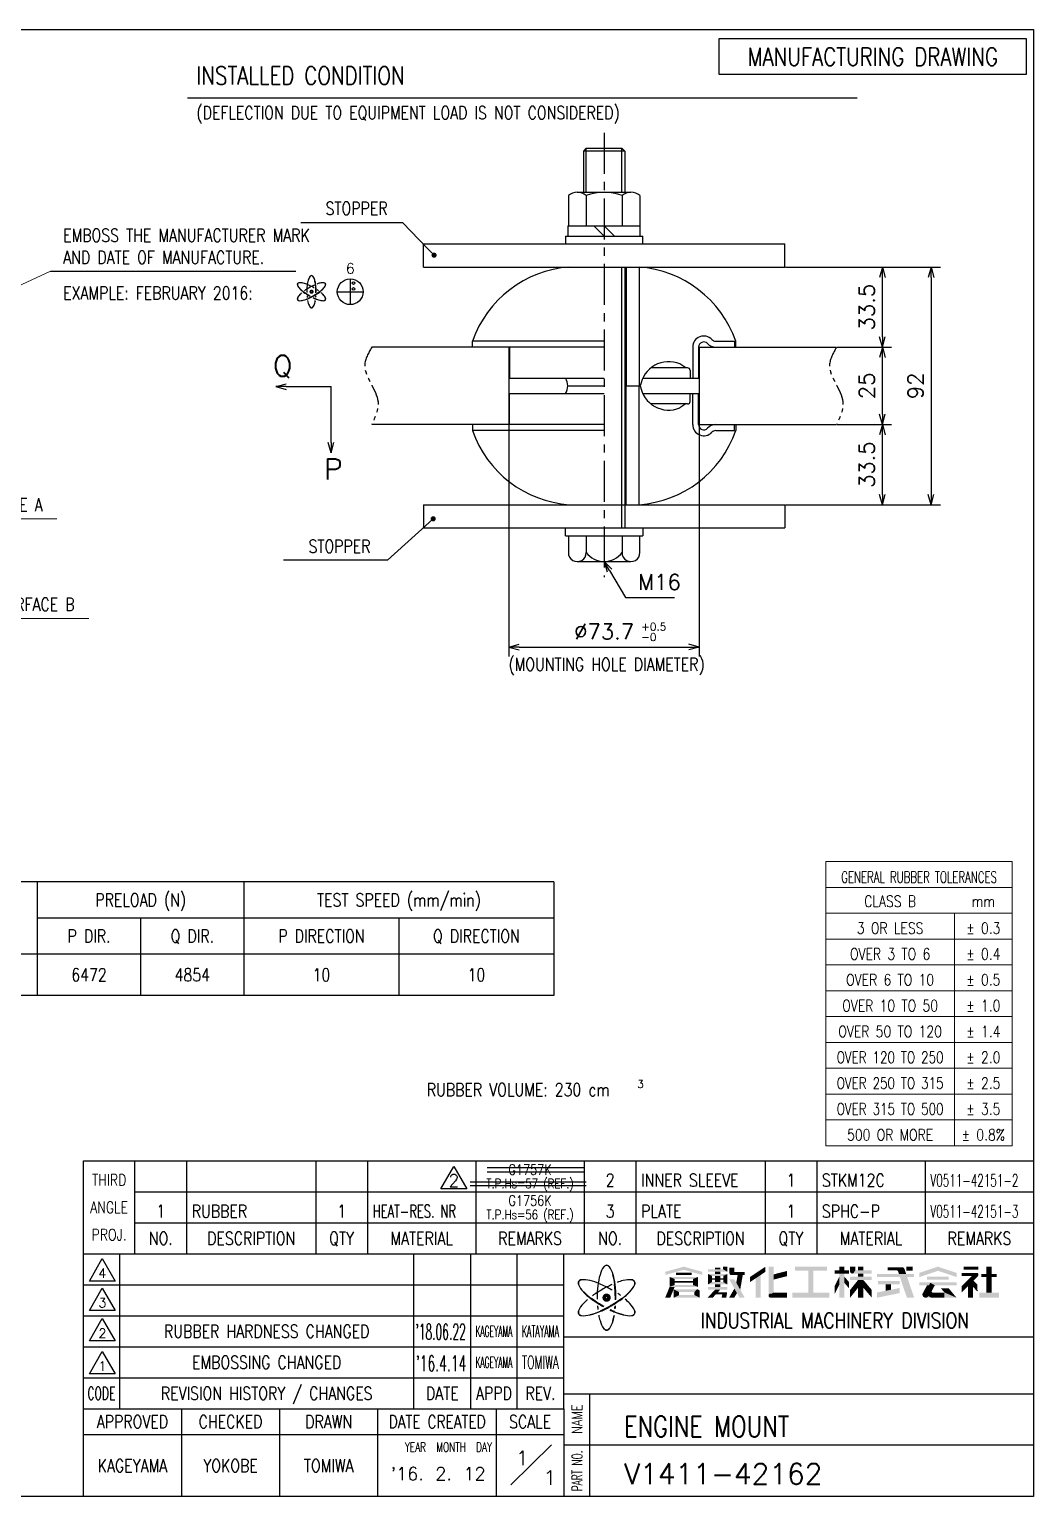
# Model space of a CAD drawing. Header units: millimetres. Extents: x 3 to 399, y 0 to 284.
# Drawn here: x 204.5 to 399, y 0 to 284 of the extents above; entities that cross this region are included whole.
import ezdxf
from ezdxf.enums import TextEntityAlignment as Align

# ---------------------------------------------------------------- set-up
doc = ezdxf.new("R2010")
doc.units = ezdxf.units.MM
doc.header["$LTSCALE"] = 0.25
doc.linetypes.add('CENTER', pattern=[50.8, 31.75, -6.35, 6.35, -6.35])
doc.linetypes.add('PHANTOM2', pattern=[31.75, 15.875, -3.175, 3.175, -3.175, 3.175, -3.175])
doc.layers.get('0').update_dxf_attribs({"linetype": 'CONTINUOUS'})
for name, color, linetype in [('1', 4, 'CONTINUOUS'), ('CENTER', 1, 'CENTER'), ('GAWA', 2, 'CONTINUOUS'), ('SCALE', 4, 'CONTINUOUS')]:
    doc.layers.add(name, color=color, linetype=linetype)
for name, color, linetype, lineweight in [('AM_1', 4, 'CONTINUOUS', 20), ('AM_5_SCALE', 4, 'CONTINUOUS', 20), ('AM_6_TEXT', 4, 'CONTINUOUS', 20)]:
    doc.layers.add(name, color=color, linetype=linetype, lineweight=lineweight)
doc.styles.add('ROMANS_EN', font='romans.shx')
doc.styles.get("Standard").update_dxf_attribs({"font": 'txt.shx', "bigfont": 'extfont2.shx'})
doc.dimstyles.new('YAZ1', dxfattribs={"dimtxt": 3, "dimasz": 2, "dimexe": 1.8, "dimexo": 0.1, "dimgap": 0, "dimtad": 1, "dimzin": 9, "dimtxsty": 'STANDARD', "dimblk": 'YAZ1', "dimblk1": 'YAZ1', "dimblk2": 'YAZ1', "dimsah": 1, "dimcen": 0.1, "dimclrd": 256, "dimclre": 256, "dimclrt": 256, "dimazin": 3, "dimtfac": 1, "dimtmove": 2, "dimatfit": 3, "dimldrblk": 'YAZ1', "dimtvp": 1, "dimtzin": 9})

# ---------------------------------------------------------------- blocks, each defined once
blk = doc.blocks.new('YAZ1', base_point=(184, 133))
for p, q in [((184, 133), (183, 133.27)), ((184, 133), (183, 132.73)), ((183, 133), (184, 133))]:
    blk.add_line(p, q)
blk = doc.blocks.new('DOT1', base_point=(184, 131))
blk.add_line((183, 131), (184, 131))
at = {"const_width": 0.25}
blk.add_lwpolyline([(183.875, 131, 1), (184.125, 131, 1)], format="xyb", close=True, dxfattribs=at)
blk = doc.blocks.new('*D6')
at = {"layer": 'SCALE', "lineweight": -2, "transparency": 16777216}
for p, q in [((350.94, 237.99), (380.93, 237.99)), ((379.13, 235.99), (379.13, 193.99)), ((350.94, 191.99), (380.93, 191.99))]:
    blk.add_line(p, q, dxfattribs=at)
at = {"layer": 'SCALE', "lineweight": -2, "transparency": 16777216, "xscale": 2, "yscale": 2, "zscale": 2}
for p, rotation in [((379.13, 237.99), 90), ((379.13, 191.99), 270)]:
    blk.add_blockref('YAZ1', p, dxfattribs=dict(at, rotation=rotation))
at = {"layer": 'SCALE', "transparency": 16777216, "insert": (376.13, 214.99), "char_height": 3, "attachment_point": 5, "rotation": 90}
blk.add_mtext('\\A1;92', dxfattribs=at)
blk = doc.blocks.new('*D7')
at = {"layer": 'SCALE', "lineweight": -2, "transparency": 16777216}
for p, q in [((360.94, 207.49), (371.5, 207.49)), ((369.7, 193.99), (369.7, 205.49)), ((350.94, 191.99), (371.5, 191.99))]:
    blk.add_line(p, q, dxfattribs=at)
at = {"layer": 'SCALE', "lineweight": -2, "transparency": 16777216, "xscale": 2, "yscale": 2, "zscale": 2}
for p, rotation in [((369.7, 207.49), 90), ((369.7, 191.99), 270)]:
    blk.add_blockref('YAZ1', p, dxfattribs=dict(at, rotation=rotation))
at = {"layer": 'SCALE', "transparency": 16777216, "insert": (366.7, 199.74), "char_height": 3, "attachment_point": 5, "rotation": 90}
blk.add_mtext('\\A1;33.5', dxfattribs=at)
blk = doc.blocks.new('*D8')
at = {"layer": 'SCALE', "lineweight": -2, "transparency": 16777216}
for p, q in [((360.94, 222.49), (371.5, 222.49)), ((369.7, 209.49), (369.7, 220.49)), ((360.94, 207.49), (371.5, 207.49))]:
    blk.add_line(p, q, dxfattribs=at)
at = {"layer": 'SCALE', "lineweight": -2, "transparency": 16777216, "xscale": 2, "yscale": 2, "zscale": 2}
for p, rotation in [((369.7, 222.49), 90), ((369.7, 207.49), 270)]:
    blk.add_blockref('YAZ1', p, dxfattribs=dict(at, rotation=rotation))
at = {"layer": 'SCALE', "transparency": 16777216, "insert": (366.7, 214.99), "char_height": 3, "attachment_point": 5, "rotation": 90}
blk.add_mtext('\\A1;25', dxfattribs=at)
blk = doc.blocks.new('*D9')
at = {"layer": 'SCALE', "lineweight": -2, "transparency": 16777216}
for p, q in [((350.94, 237.99), (371.5, 237.99)), ((369.7, 224.49), (369.7, 235.99)), ((360.94, 222.49), (371.5, 222.49))]:
    blk.add_line(p, q, dxfattribs=at)
at = {"layer": 'SCALE', "lineweight": -2, "transparency": 16777216, "xscale": 2, "yscale": 2, "zscale": 2}
for p, rotation in [((369.7, 237.99), 90), ((369.7, 222.49), 270)]:
    blk.add_blockref('YAZ1', p, dxfattribs=dict(at, rotation=rotation))
at = {"layer": 'SCALE', "transparency": 16777216, "insert": (366.7, 230.24), "char_height": 3, "attachment_point": 5, "rotation": 90}
blk.add_mtext('\\A1;33.5', dxfattribs=at)
blk = doc.blocks.new('*D10')
at = {"layer": 'SCALE', "lineweight": -2, "transparency": 16777216}
for p, q in [((297.41, 207.39), (297.41, 162.64)), ((334.26, 207.39), (334.26, 162.64)), ((299.41, 164.44), (332.26, 164.44))]:
    blk.add_line(p, q, dxfattribs=at)
at = {"layer": 'SCALE', "lineweight": -2, "transparency": 16777216, "xscale": 2, "yscale": 2, "zscale": 2, "rotation": 180}
blk.add_blockref('YAZ1', (297.41, 164.44), dxfattribs=at)
at = {"layer": 'SCALE', "lineweight": -2, "transparency": 16777216, "xscale": 2, "yscale": 2, "zscale": 2}
blk.add_blockref('YAZ1', (334.26, 164.44), dxfattribs=at)
at = {"layer": 'SCALE', "transparency": 16777216, "insert": (315.84, 167.44), "char_height": 3, "attachment_point": 5}
blk.add_mtext('\\A1;%%c73.7', dxfattribs=at)
blk = doc.blocks.new('*S42')
at = {"layer": 'AM_5_SCALE'}
for p, q in [((208.63, 237.17), (187.39, 227.4)), ((211.63, 237.17), (208.63, 237.17))]:
    blk.add_line(p, q, dxfattribs=at)
at = {"layer": 'AM_5_SCALE', "linetype": 'Continuous'}
for p, q in [((187.16, 227.88), (185.57, 226.56)), ((187.39, 227.4), (185.57, 226.56)), ((185.57, 226.56), (187.61, 226.91))]:
    blk.add_line(p, q, dxfattribs=at)
blk = doc.blocks.new('*S45')
at = {"layer": 'AM_5_SCALE', "linetype": 'Continuous'}
for p, q in [((173.36, 170.49), (171.36, 169.95)), ((173.36, 169.95), (171.36, 169.95)), ((171.36, 169.95), (173.36, 169.42))]:
    blk.add_line(p, q, dxfattribs=at)
at = {"layer": 'AM_5_SCALE'}
for p, q in [((195.21, 169.95), (173.36, 169.95)), ((216.07, 169.95), (195.21, 169.95))]:
    blk.add_line(p, q, dxfattribs=at)
at = {"layer": 'AM_5_SCALE', "color": 4, "insert": (198.21, 171.45), "char_height": 2.5, "attachment_point": 7, "style": 'ROMANS_EN'}
blk.add_mtext('{\\W0.80;SURFACE B}', dxfattribs=at)
blk = doc.blocks.new('*S46')
at = {"layer": 'AM_5_SCALE', "linetype": 'Continuous'}
for p, q in [((181.12, 218.12), (180.58, 220.04)), ((181.64, 218.26), (180.58, 220.04)), ((180.58, 220.04), (180.6, 217.97))]:
    blk.add_line(p, q, dxfattribs=at)
at = {"layer": 'AM_5_SCALE'}
for p, q in [((189.29, 189.23), (181.12, 218.12)), ((209.86, 189.23), (189.29, 189.23))]:
    blk.add_line(p, q, dxfattribs=at)
at = {"layer": 'AM_5_SCALE', "color": 4, "insert": (192.29, 190.73), "char_height": 2.5, "attachment_point": 7, "style": 'ROMANS_EN'}
blk.add_mtext('{\\W0.80;SURFACE A}', dxfattribs=at)
blk = doc.blocks.new('WAKU')
at = {"layer": 'GAWA'}
for p, q in [((8, 284), (399, 284)), ((8, 0), (8, 284)), ((399, 284), (399, 0)), ((215, 65), (399, 65)), ((215, 0), (215, 65)), ((225, 47), (225, 65)), ((312, 65), (312, 47)), ((399, 65), (399, 0)), ((215, 47), (399, 47)), ((308, 30.91), (399, 30.91)), ((215, 17), (308, 17)), ((399, 0), (8, 0)), ((399, 0), (215, 0))]:
    blk.add_line(p, q, dxfattribs=at)
at = {"layer": 'GAWA', "color": 9}
for p, q in [((235, 65), (235, 47)), ((260, 65), (260, 47)), ((270, 65), (270, 47)), ((291, 65), (291, 47)), ((322, 65), (322, 47)), ((347, 65), (347, 47)), ((357, 65), (357, 47)), ((378, 65), (378, 47)), ((225, 59), (399, 59)), ((225, 53), (399, 53)), ((216.17, 41.74), (218.67, 46.07)), ((218.67, 46.07), (221.17, 41.74)), ((222, 47), (222, 17)), ((279, 17), (279, 47)), ((290, 17), (290, 47)), ((299, 17), (299, 47)), ((215, 41), (308, 41)), ((221.17, 41.74), (216.17, 41.74)), ((216.17, 36.04), (218.67, 40.37)), ((218.67, 40.37), (221.17, 36.04)), ((215, 35), (308, 35)), ((221.17, 36.04), (216.17, 36.04)), ((216.17, 30.13), (218.67, 34.46)), ((218.67, 34.46), (221.17, 30.13)), ((215, 29), (308, 29)), ((221.17, 30.13), (216.17, 30.13)), ((216.17, 23.78), (218.67, 28.11)), ((218.67, 28.11), (221.17, 23.78)), ((215, 23), (308, 23)), ((221.17, 23.78), (216.17, 23.78)), ((308, 19.91), (399, 19.91)), ((313, 19.91), (313, 0)), ((234, 17), (234, 0)), ((253, 17), (253, 0)), ((272, 0), (272, 17)), ((295, 0), (295, 17)), ((215, 12), (308, 12)), ((297.74, 2.26), (305.63, 10.02)), ((308, 10), (399, 10))]:
    blk.add_line(p, q, dxfattribs=at)
at = {"layer": 'GAWA', "color": 2}
for q in [(308, 47), (308, 0)]:
    blk.add_line((308, 17), q, dxfattribs=at)
at = {"layer": 'GAWA', "color": 8}
blk.add_line((387.26, 40.71), (388.12, 39.85), dxfattribs=at)
for points, const_width in [([(340.28, 43.3, 1.142857), (340.63, 43.3, 1.142857)], 0.4), ([(363.66, 43.59, 1), (364.06, 43.59, 1)], 0.4), ([(373.26, 43.91, 1), (373.76, 43.91, 1)], 0.5), ([(387.96, 43.11, 1), (388.16, 43.11, 1)], 0.2), ([(387.96, 42.79, 1), (388.16, 42.79, 1)], 0.2), ([(333.73, 39.71, 1), (334.13, 39.71, 1)], 0.4), ([(315.86, 38.51, 1), (316.76, 38.51, 1)], 0.702), ([(347.86, 38.91, 1), (348.26, 38.91, 1)], 0.4), ([(377.77, 39.11, 1), (378.37, 39.11, 1)], 0.6)]:
    blk.add_lwpolyline(points, format="xyb", close=True, dxfattribs=dict(at, const_width=const_width))
for points, const_width in [([(370.76, 44.11), (372.39, 44.11, -0.321798), (373.05, 43.63), (373.2, 43.2)], 0.6), ([(379.42, 41.15), (378.83, 40.04, 0.568326), (379.44, 39.01), (381.73, 39.01)], 1)]:
    blk.add_lwpolyline(points, format="xyb", dxfattribs=dict(at, const_width=const_width))
at = {"layer": 'GAWA', "color": 9}
for centre, radius, start, end in [((328.02, 39.22), 13.5, 163.9948, 173.2242), ((320.14, 41.48), 5.31, 145.2974, 163.9948), ((316.31, 44.13), 0.65, 90, 145.2974), ((316.31, 44.13), 0.6, 90, 145.2974), ((311.44, 41.32), 0.65, 94.7026, 150), ((311.44, 41.32), 0.6, 94.7026, 150), ((311.82, 36.68), 5.31, 76.0052, 94.7026), ((310.25, 30.39), 11.79, 66.7758, 76.0052), ((326.34, 21.14), 21.85, 120, 125.7357), ((329.77, 39.01), 15.27, 173.2242, 181.9026), ((306.29, 21.14), 21.85, 60, 66.7758), ((326.34, 21.14), 21.85, 114.3148, 120), ((310.02, 26.6), 15.27, 61.1646, 61.9026), ((322.37, 30.39), 11.79, 103.9948, 109.8782), ((320.8, 36.68), 5.31, 85.2974, 103.9948), ((321.18, 41.32), 0.6, 30, 85.2974), ((321.18, 41.32), 0.65, 30, 85.2974), ((315.65, 33.7), 5.31, 136.0052, 154.7026), ((320.31, 29.2), 11.79, 130.7431, 136.0052), ((336.36, 38.51), 21.85, 180, 180.8005), ((336.36, 38.51), 21.85, 184.0993, 186.0535), ((310.02, 26.6), 15.27, 53.7049, 56.208), ((311.08, 28.01), 13.5, 43.9948, 48.9857), ((316.97, 33.7), 5.31, 25.2974, 43.9948), ((311.44, 35.69), 0.65, 154.7026, 210), ((311.44, 35.69), 0.6, 154.7026, 210), ((326.37, 37.32), 11.79, 190.6994, 196.0052), ((321.18, 35.69), 0.6, 330, 25.2974), ((321.18, 35.69), 0.65, 330, 25.2974), ((320.14, 35.53), 5.31, 196.0052, 214.7026), ((316.31, 32.88), 0.65, 214.7026, 270), ((316.31, 32.88), 0.6, 214.7026, 270)]:
    blk.add_arc(centre, radius, start, end, dxfattribs=at)
at = {"layer": 'GAWA', "color": 8}
for centre, radius, start, end in [((316.31, 44.13), 0.65, 34.7026, 90), ((316.31, 44.13), 0.6, 34.7026, 90), ((311.44, 41.32), 0.65, 150, 205.2974), ((311.44, 41.32), 0.6, 150, 205.2974), ((321.18, 41.32), 0.6, 334.7026, 30), ((321.18, 41.32), 0.65, 334.7026, 30), ((311.44, 35.69), 0.65, 210, 265.2974), ((311.44, 35.69), 0.6, 210, 265.2974), ((321.18, 35.69), 0.6, 274.7026, 330), ((321.18, 35.69), 0.65, 274.7026, 330), ((316.31, 32.88), 0.6, 270, 325.2974), ((316.31, 32.88), 0.65, 270, 325.2974)]:
    blk.add_arc(centre, radius, start, end, dxfattribs=at)
at = {"layer": 'GAWA'}
for centre, radius, start, end in [((312.48, 41.48), 5.31, 16.0052, 34.7026), ((306.25, 39.69), 11.74, 6.7758, 16.0052), ((306.25, 39.69), 11.79, 6.7758, 16.0052), ((315.65, 43.31), 5.31, 205.2974, 223.9948), ((296.26, 38.51), 21.75, 0, 6.7758), ((296.26, 38.51), 21.85, 0, 6.7758), ((316.97, 43.31), 5.31, 316.0052, 334.7026), ((320.31, 47.81), 11.79, 223.9948, 233.2242), ((320.31, 47.81), 11.74, 223.9948, 233.2242), ((326.34, 55.87), 21.85, 233.2242, 240), ((326.34, 55.87), 21.75, 233.2242, 240), ((309.14, 49.91), 15.17, 293.2242, 301.9026), ((309.14, 49.91), 15.27, 293.2242, 301.9026), ((326.34, 55.87), 21.85, 240, 240.6897), ((326.34, 55.87), 21.75, 240, 240.9213), ((306.29, 55.87), 21.75, 300, 306.7758), ((306.29, 55.87), 21.85, 300, 306.7758), ((296.26, 38.51), 21.85, 354.3049, 355.8564), ((296.26, 38.51), 21.75, 358.9261, 360), ((296.26, 38.51), 21.85, 359.1171, 360), ((312.31, 47.81), 11.74, 306.7758, 316.0052), ((312.31, 47.81), 11.79, 306.7758, 316.0052), ((311.82, 40.34), 5.31, 265.2974, 283.9948), ((309.84, 48.29), 13.45, 283.9948, 293.2242), ((309.84, 48.29), 13.5, 283.9948, 293.2242), ((326.34, 55.87), 21.85, 244.4868, 246.7758), ((326.34, 55.87), 21.75, 244.5635, 246.7758), ((306.25, 37.32), 11.74, 343.9948, 348.9011), ((306.25, 37.32), 11.79, 343.9948, 348.8521), ((322.37, 46.63), 11.79, 246.7758, 256.0052), ((322.37, 46.63), 11.74, 246.7758, 256.0052), ((296.26, 38.51), 21.75, 354.4384, 355.7143), ((320.8, 40.34), 5.31, 256.0052, 274.7026), ((312.48, 35.53), 5.31, 325.2974, 343.9948)]:
    blk.add_arc(centre, radius, start, end, dxfattribs=at)
at = {"layer": 'GAWA', "color": 8}
for points in [[(327.66, 43.52), (331.26, 44.51), (327.66, 42.92), (331.26, 43.9)], [(329.76, 43.34), (332.76, 43.34), (329.76, 42.89), (332.76, 42.89)], [(331.26, 44.51), (334.86, 43.52), (331.26, 43.9), (334.86, 42.92)], [(335.96, 44.03), (338.86, 44.03), (335.96, 43.53), (339.66, 43.53)], [(335.96, 43.08), (339.66, 43.08), (336.71, 42.73), (338.91, 42.73)], [(335.96, 43.08), (336.71, 42.73), (335.96, 41.08), (336.71, 41.53)], [(337.31, 44.35), (338.31, 44.35), (337.31, 44.03), (338.31, 44.03)], [(337.31, 43.53), (338.31, 43.53), (337.31, 43.08), (338.31, 43.08)], [(337.31, 42.73), (338.31, 42.73), (337.31, 42.28), (338.31, 42.28)], [(338.86, 44.51), (339.66, 44.51), (338.86, 44.03), (339.66, 43.53)], [(338.91, 42.73), (339.66, 43.08), (338.91, 41.53), (339.66, 41.08)], [(340.08, 44.35), (341.03, 44.35), (340.08, 43.3), (341.03, 43.5)], [(340.08, 43.3), (341.03, 43.5), (340.48, 42.9), (341.03, 43.5)], [(341.03, 43.5), (343.06, 43.5), (340.48, 42.9), (343.06, 42.9)], [(341.68, 42.9), (342.68, 42.9), (341.42, 41.41), (342.18, 40.06)], [(344.06, 42.51), (347.06, 44.51), (344.06, 41.51), (347.06, 43.51)], [(345.16, 42.24), (346.16, 42.91), (345.16, 38.51), (346.16, 38.51)], [(347.66, 44.51), (348.66, 44.51), (347.66, 38.91), (348.66, 39.51)], [(348.66, 43.02), (351.26, 43.68), (348.66, 42.02), (351.26, 42.68)], [(352.76, 44.51), (358.96, 44.51), (352.76, 43.71), (358.96, 43.71)], [(355.36, 43.71), (356.36, 43.71), (355.36, 39.51), (356.36, 39.51)], [(360.47, 43.79), (363.27, 43.79), (360.47, 43.19), (363.27, 43.19)], [(361.37, 44.51), (362.37, 44.51), (361.37, 43.79), (362.37, 43.79)], [(361.37, 43.19), (362.37, 43.19), (361.37, 38.51), (362.37, 38.51)], [(363.46, 44.51), (364.46, 44.51), (363.46, 43.59), (364.46, 43.79)], [(363.46, 43.59), (364.46, 43.79), (363.86, 43.19), (364.46, 43.79)], [(364.46, 43.79), (367.66, 43.79), (363.86, 43.19), (367.66, 43.19)], [(365.01, 44.51), (366.01, 44.51), (365.01, 43.79), (366.01, 43.79)], [(365.01, 43.19), (366.01, 43.19), (365.01, 42.55), (366.01, 42.55)], [(368.66, 43.11), (375.86, 43.11), (368.66, 42.51), (375.86, 42.51)], [(372.47, 44.41), (373.51, 44.41), (372.91, 43.11), (373.99, 44.07)], [(372.91, 43.11), (373.99, 44.07), (372.91, 43.11), (374.31, 43.11)], [(374.36, 44.51), (375.56, 44.51), (374.36, 43.71), (375.56, 43.71)], [(376.86, 43.31), (380.46, 44.51), (376.86, 42.51), (380.46, 43.71)], [(378.36, 42.61), (382.56, 42.61), (378.36, 42.01), (382.56, 42.01)], [(380.46, 44.51), (384.06, 43.31), (380.46, 43.71), (384.06, 42.51)], [(385.06, 43.31), (388.06, 43.31), (385.06, 42.71), (387.06, 42.71)], [(387.06, 42.71), (388.2, 42.65), (385.06, 40.71), (385.06, 39.51)], [(385.46, 44.51), (388.26, 44.51), (385.46, 43.91), (388.26, 43.91)], [(387.06, 42.71), (388.06, 43.31), (387.06, 42.71), (388.26, 43.11)], [(387.06, 42.71), (388.26, 43.11), (387.06, 42.71), (388.26, 42.79)], [(387.06, 42.71), (388.26, 42.79), (387.06, 42.71), (388.2, 42.65)], [(388.86, 43.11), (391.86, 43.11), (388.86, 42.51), (391.86, 42.51)], [(389.86, 44.51), (390.86, 44.51), (389.86, 43.11), (390.86, 43.11)], [(328.51, 40.61), (329.49, 40.61), (327.66, 38.51), (328.64, 38.51)], [(328.51, 42.51), (334.01, 42.51), (329.51, 42.13), (333.01, 42.13)], [(328.51, 42.51), (329.51, 42.13), (328.51, 40.61), (329.51, 40.98)], [(329.51, 40.98), (333.01, 40.98), (328.51, 40.61), (334.01, 40.61)], [(329.33, 40.11), (333.93, 40.11), (330.33, 39.61), (333.33, 39.61)], [(329.33, 40.11), (330.33, 39.61), (329.33, 38.51), (330.33, 39.01)], [(329.51, 41.71), (333.01, 41.71), (329.51, 41.41), (333.01, 41.41)], [(333.01, 42.13), (334.01, 42.51), (333.01, 40.98), (334.01, 40.61)], [(333.33, 39.61), (333.93, 40.11), (333.33, 39.61), (334.33, 39.71)], [(337.31, 40.05), (338.31, 40.05), (335.86, 38.51), (336.86, 38.51)], [(336.71, 41.53), (338.91, 41.53), (335.96, 41.08), (339.66, 41.08)], [(335.96, 40.55), (339.66, 40.55), (335.96, 40.05), (339.66, 40.05)], [(336.71, 42.28), (338.91, 42.28), (336.71, 41.98), (338.91, 41.98)], [(337.31, 41.98), (338.31, 41.98), (337.31, 41.53), (338.31, 41.53)], [(337.31, 41.08), (338.31, 41.08), (337.31, 40.55), (338.31, 40.55)], [(340.03, 42.09), (341.03, 42.09), (342.06, 38.51), (343.06, 38.51)], [(341.06, 40.27), (341.55, 39.4), (340.03, 38.51), (341.03, 38.51)], [(360.46, 40.73), (361.36, 42.53), (360.46, 39.23), (361.37, 41.05)], [(362.37, 42.55), (363.27, 41.51), (362.37, 41.35), (363.27, 40.31)], [(363.46, 42.55), (367.66, 42.55), (363.46, 41.95), (367.66, 41.95)], [(363.46, 40.01), (365.01, 41.95), (363.46, 38.51), (365.01, 40.45)], [(365.01, 41.95), (366.01, 41.95), (365.01, 38.51), (366.01, 38.51)], [(366.01, 41.95), (367.66, 40.01), (366.01, 40.45), (367.66, 38.51)], [(368.66, 39.51), (373.06, 40.4), (368.66, 38.51), (373.06, 39.4)], [(368.86, 41.71), (373.06, 41.71), (368.86, 41.11), (373.06, 41.11)], [(370.36, 41.11), (371.36, 41.11), (370.36, 39.85), (371.36, 40.06)], [(373.11, 42.51), (374.51, 42.51), (374.46, 38.51), (375.86, 38.51)], [(376.86, 41.51), (384.06, 41.51), (376.86, 40.91), (384.06, 40.91)], [(378.36, 40.91), (379.86, 40.91), (377.54, 39.39), (379.27, 39.8)], [(381.06, 40.31), (382.56, 40.31), (381.73, 39.51), (384.06, 38.51)], [(386.26, 40.71), (387.26, 41.71), (386.26, 38.51), (387.26, 38.51)], [(387.36, 41.81), (388.12, 41.05), (387.26, 40.71), (388.12, 39.85)], [(387.36, 41.81), (387.26, 40.71), (387.26, 41.71)], [(388.12, 39.85), (388.12, 41.05), (387.26, 40.71), (388.12, 39.85)], [(387.26, 40.71), (388.12, 39.85), (387.26, 40.71)], [(389.86, 42.51), (390.86, 42.51), (389.86, 39.51), (390.86, 39.51)], [(330.33, 39.01), (333.33, 39.01), (329.33, 38.51), (334.33, 38.51)], [(333.33, 39.61), (334.33, 39.71), (333.33, 39.01), (334.33, 38.51)], [(337.82, 39.56), (339.66, 39.56), (337.5, 39.16), (338.7, 39.16)], [(338.7, 39.16), (339.66, 39.56), (338.59, 38.51), (339.49, 38.51)], [(347.66, 38.91), (348.66, 39.51), (348.06, 38.51), (348.66, 39.51)], [(348.66, 39.51), (351.26, 39.51), (348.06, 38.51), (351.26, 38.51)], [(352.26, 39.51), (359.46, 39.51), (352.26, 38.51), (359.46, 38.51)], [(377.54, 39.39), (381.73, 39.51), (378.07, 38.51), (384.06, 38.51)], [(388.46, 39.51), (392.26, 39.51), (388.46, 38.51), (392.26, 38.51)]]:
    blk.add_solid(points, dxfattribs=at)
at = {"layer": 'GAWA', "color": 9, "style": 'ROMANS_EN'}
for s, height, width, p in [('THIRD', 2.2, 0.8, (220, 61.3)), ('ANGLE', 2.2, 0.8, (220, 56)), ('PROJ.', 2.2, 0.8, (220, 50.7)), ('NO.', 2.5, 0.8, (230, 50)), ('DESCRIPTION', 2.5, 0.8, (247.5, 50)), ('QTY', 2.5, 0.8, (265, 50)), ('MATERIAL', 2.5, 0.8, (280.5, 50)), ('REMARKS', 2.5, 0.8, (301.5, 50)), ('NO.', 2.5, 0.8, (317, 50)), ('DESCRIPTION', 2.5, 0.8, (334.5, 50)), ('QTY', 2.5, 0.8, (352, 50)), ('MATERIAL', 2.5, 0.8, (367.5, 50)), ('REMARKS', 2.5, 0.8, (388.5, 50)), ('INDUSTRIAL MACHINERY DIVISION', 3, 0.8, (360.5, 34.1)), ('CODE', 2.5, 0.609194, (218.5, 20)), ('REVISION HISTORY / CHANGES', 2.5, 0.8, (250.5, 20)), ('DATE', 2.5, 0.8, (284.5, 20)), ('APPD', 2.5, 0.8, (294.5, 20)), ('REV.', 2.5, 0.8, (303.5, 20)), ('APPROVED', 2.5, 0.8, (224.5, 14.5)), ('CHECKED', 2.5, 0.8, (243.5, 14.5)), ('DRAWN', 2.5, 0.8, (262.5, 14.5)), ('DATE CREATED', 2.5, 0.779288, (283.5, 14.5)), ('SCALE', 2.5, 0.8, (301.5, 14.5)), ('YEAR', 1.8, 0.7, (279.3, 9.6)), ('MONTH', 1.8, 0.7, (286.2, 9.6)), ('DAY', 1.8, 0.7, (292.6, 9.6))]:
    blk.add_text(s, height=height, dxfattribs=dict(at, width=width)).set_placement(p, align=Align.MIDDLE_CENTER)
for s, p in [('4', (218.7, 42.34)), ('3', (218.7, 36.64)), ('2', (218.7, 30.73)), ('1', (218.7, 24.38))]:
    blk.add_text(s, height=1.8, dxfattribs=at).set_placement(p, align=Align.CENTER)
for s, width, p in [('NAME', 0.8, (310.6, 15)), ('PART NO.', 0.628408, (310.6, 5))]:
    blk.add_text(s, height=2, rotation=90, dxfattribs=dict(at, width=width)).set_placement(p, align=Align.MIDDLE_CENTER)
blk = doc.blocks.new('RUBBER_GENERAL_TOL')
at = {"layer": 'AM_6_TEXT'}
for p, q in [((0, 0), (0, 55)), ((0, 55), (36.1, 55)), ((36.1, 55), (36.1, 0)), ((0, 50), (36.1, 50)), ((0, 45), (36.1, 45)), ((24.88, 45), (24.88, 0)), ((0, 40), (36.1, 40)), ((0, 35), (36.1, 35)), ((0, 30), (36.1, 30)), ((0, 25), (36.1, 25)), ((0, 20), (36.1, 20)), ((0, 15), (36.1, 15)), ((0, 10), (36.1, 10)), ((0, 5), (36.1, 5)), ((0, 5), (36.1, 5)), ((0, 0), (36.1, 0))]:
    blk.add_line(p, q, dxfattribs=at)
at = {"layer": 'AM_1', "style": 'ROMANS_EN'}
for s, width, p in [('3 OR LESS', 0.8, (12.44, 41)), ('OVER 3 TO 6', 0.8, (12.44, 36)), ('OVER 6 TO 10', 0.8, (12.44, 31)), ('OVER 10 TO 50', 0.8, (12.44, 26)), ('OVER 50 TO 120', 0.8, (12.44, 21)), ('OVER 120 TO 250', 0.767317, (12.44, 16)), ('OVER 250 TO 315', 0.767317, (12.44, 11)), ('OVER 315 TO 500', 0.767317, (12.44, 6)), ('500 OR MORE', 0.8, (12.44, 1))]:
    blk.add_text(s, height=2.2, dxfattribs=dict(at, width=width)).set_placement(p, align=Align.CENTER)
at = {"layer": 'AM_6_TEXT', "style": 'ROMANS_EN'}
for s, width, p in [('GENERAL RUBBER TOLERANCES', 0.653837, (18.05, 50.89)), ('CLASS B', 0.8, (12.44, 46.2)), ('mm', 0.8, (30.49, 46.2)), ('%%p 0.3', 0.8, (30.49, 41)), ('%%p 0.4', 0.8, (30.49, 36)), ('%%p 0.5', 0.8, (30.49, 31)), ('%%p 1.0', 0.8, (30.49, 26)), ('%%p 1.4', 0.8, (30.49, 21)), ('%%p 2.0', 0.8, (30.49, 16)), ('%%p 2.5', 0.8, (30.49, 11)), ('%%p 3.5', 0.8, (30.49, 6)), ('%%p 0.8%', 0.8, (30.49, 1))]:
    blk.add_text(s, height=2.2, dxfattribs=dict(at, width=width)).set_placement(p, align=Align.CENTER)
blk = doc.blocks.new('rireki')
at = {"layer": 'SCALE'}
blk.add_lwpolyline([(2.5, -1.44), (-2.5, -1.44), (0, 2.89)], close=True, dxfattribs=at)
blk.add_attdef('NO', text='', height=2.4, dxfattribs=at).set_placement((0, -1), align=Align.CENTER)

msp = doc.modelspace()

# ---------------------------------------------------------------- linework, layer by layer
for p, q in [((338.1173, 282.25), (397.5796, 282.2456)), ((338.1173, 275.25), (338.1173, 282.25)), ((397.5796, 282.2456), (397.5796, 275.2456)), ((397.5796, 275.2456), (338.1173, 275.25)), ((311.8376, 260.4388), (312.3876, 260.9888)), ((311.8376, 260.4388), (311.8376, 252.4888)), ((312.3876, 260.9888), (319.2877, 260.9888)), ((319.2877, 260.9888), (319.8377, 260.4388)), ((319.8377, 260.4388), (319.8377, 252.4888)), ((308.9094, 251.8086), (308.9094, 245.9888)), ((310.6415, 252.4888), (321.0338, 252.4888)), ((312.3735, 251.8086), (312.3735, 245.9888)), ((319.3017, 251.8086), (319.3017, 245.9888)), ((322.7658, 251.8086), (322.7658, 245.9888)), ((308.8376, 245.9888), (322.8376, 245.9888)), ((308.8376, 245.9888), (308.8376, 243.9888)), ((315.8376, 243.9888), (313.8376, 245.9888)), ((315.8376, 245.9888), (317.8376, 243.9888)), ((322.8376, 243.9888), (322.8376, 245.9888)), ((280.8376, 242.4888), (350.8376, 242.4888)), ((280.8376, 237.9888), (280.8376, 242.4888)), ((308.3376, 243.9888), (323.3376, 243.9888)), ((308.3376, 243.9888), (308.3376, 242.4888)), ((323.3376, 242.4888), (323.3376, 243.9888)), ((350.8376, 237.9888), (350.8376, 242.4888)), ((280.8376, 237.9888), (350.8376, 237.9888)), ((319.8377, 237.9888), (319.8377, 187.4888)), ((320.0876, 237.9888), (320.0876, 214.9888)), ((322.5876, 237.9888), (322.5876, 214.9888)), ((315.8376, 222.4888), (270.8376, 222.4888)), ((290.3376, 222.4888), (290.3376, 223.6388)), ((296.5376, 222.4888), (290.3376, 222.4888)), ((297.4126, 222.4888), (297.4126, 207.4888)), ((297.5376, 222.4888), (297.5376, 216.4888)), ((332.9876, 222.4888), (332.9876, 216.4888)), ((334.1376, 222.4888), (334.1376, 216.4888)), ((334.2626, 222.4888), (360.8376, 222.4888)), ((334.2626, 222.4888), (334.2626, 207.4888)), ((337.4398, 223.6388), (341.0876, 223.6388)), ((341.0876, 223.6388), (341.0876, 222.4888)), ((341.3376, 222.4888), (341.3376, 223.6388)), ((331.6499, 218.4888), (330.478, 219.2407)), ((332.9876, 220.9888), (332.9876, 216.4888)), ((297.5376, 216.4888), (298.6876, 216.4888)), ((298.6876, 216.4888), (315.8376, 216.4888)), ((323.3049, 216.4888), (332.9876, 216.4888)), ((331.9876, 218.4888), (324.9029, 218.4888)), ((332.4876, 217.9888), (332.4876, 216.4888)), ((332.9876, 216.4888), (334.1376, 216.4888)), ((297.5376, 207.4888), (297.5376, 213.4888)), ((297.5376, 213.4888), (298.6876, 213.4888)), ((298.6876, 213.4888), (315.8376, 213.4888)), ((308.8347, 214.9888), (315.8376, 214.9888)), ((319.8377, 214.9888), (322.8405, 214.9888)), ((320.0876, 191.9888), (320.0876, 214.9888)), ((322.5876, 191.9888), (322.5876, 214.9888)), ((323.3049, 213.4888), (332.9876, 213.4888)), ((332.4876, 211.9888), (332.4876, 213.4888)), ((332.9876, 207.4888), (332.9876, 213.4888)), ((332.9876, 208.9888), (332.9876, 213.4888)), ((332.9876, 213.4888), (334.1376, 213.4888)), ((334.1376, 207.4888), (334.1376, 213.4888)), ((331.9876, 211.4888), (324.9029, 211.4888)), ((331.6499, 211.4888), (330.478, 210.7369)), ((315.8376, 207.4888), (270.8376, 207.4888)), ((296.5376, 207.4888), (290.3376, 207.4888)), ((290.3376, 207.4888), (290.3376, 206.3388)), ((334.2626, 207.4888), (360.8376, 207.4888)), ((341.0876, 206.3388), (341.0876, 207.4888)), ((341.3376, 207.4888), (341.3376, 206.3388)), ((337.4398, 206.3388), (341.0876, 206.3388)), ((280.8376, 191.9888), (350.8376, 191.9888)), ((280.8376, 191.9888), (280.8376, 187.4888)), ((350.8376, 191.9888), (350.8376, 187.4888)), ((280.8376, 187.4888), (350.8376, 187.4888)), ((308.3376, 185.9888), (308.3376, 187.4888)), ((323.3376, 187.4888), (323.3376, 185.9888)), ((308.3376, 185.9888), (323.3376, 185.9888)), ((308.9094, 185.9888), (308.9094, 182.7388)), ((312.3735, 185.9888), (312.3735, 182.7388)), ((319.3017, 185.9888), (319.3017, 182.7388)), ((322.7658, 182.7388), (322.7658, 185.9888)), ((310.6415, 180.9888), (321.0338, 180.9888))]:
    msp.add_line(p, q)
for centre, radius, start, end in [((310.6415, 249.9436), 2.5452, 47.11663, 132.88331), ((315.8376, 243.3282), 9.1606, 67.78067, 112.21929), ((321.0338, 249.9436), 2.5452, 47.11668, 132.88336), ((310.6527, 216.5193), 21.5265, 94.169322, 160.686747), ((321.0226, 216.5193), 21.5265, 19.313253, 85.830678), ((335.1376, 222.4888), 2.15, 43.042423, 180), ((335.1376, 222.4888), 1, 43.042423, 180), ((337.4398, 224.6388), 2.15, 223.042423, 270), ((337.4398, 224.6388), 1, 223.042423, 270), ((328.3316, 214.1108), 5.5608, 67.295077, 170.915605), ((303.3437, 214.1108), 5.5608, 9.084395, 25.317401), ((331.9876, 217.9888), 0.5, 0, 90), ((303.3437, 215.8668), 5.5608, 334.682599, 350.915605), ((328.3316, 215.8668), 5.5608, 189.084395, 292.704923), ((331.9876, 211.9888), 0.5, 270, 0), ((335.1376, 207.4888), 2.15, 180, 316.957577), ((335.1376, 207.4888), 1, 180, 316.957577), ((337.4398, 205.3388), 2.15, 90, 136.957577), ((310.6527, 213.4583), 21.5265, 199.313253, 265.830678), ((321.0226, 213.4583), 21.5265, 274.169322, 340.686747), ((337.4398, 205.3388), 1, 90, 136.957577), ((310.6415, 182.7209), 1.7321, 179.409311, 0.590689), ((315.8376, 185.2923), 4.3036, 216.395879, 323.604121), ((321.0338, 182.7209), 1.7321, 179.409311, 0.590689)]:
    msp.add_arc(centre, radius, start, end)
at = {"layer": '1'}
for p, q in [((319.8377, 260.4388), (311.8376, 260.4388)), ((312.3876, 252.4888), (312.3876, 260.9888)), ((319.2876, 252.4888), (319.2876, 260.9888)), ((319.2876, 187.4888), (319.2876, 237.9888)), ((315.8376, 223.6388), (290.3376, 223.6388)), ((315.8376, 206.3388), (290.3376, 206.3388)), ((293.1745, 63.7), (311.9223, 63.7)), ((293.1745, 62.9), (311.9223, 62.9)), ((289.8849, 60.95), (312.3823, 60.95)), ((289.8849, 60.25), (312.3823, 60.25))]:
    msp.add_line(p, q, dxfattribs=at)
at = {"layer": '1', "linetype": 'PHANTOM2'}
for points in [[(270.8376, 222.4888), (270.1862, 221.3429), (268.1974, 217.8446), (273.3029, 212.8973), (271.5121, 208.9684), (270.8376, 207.4888)], [(360.8376, 222.4888), (360.1862, 221.3429), (358.1974, 217.8446), (363.3029, 212.8973), (361.5121, 208.9684), (360.8376, 207.4888)]]:
    msp.add_open_spline(points, degree=3, knots=[0, 0, 0, 0, 3.69561345, 11.28282972, 15.86639561, 15.86639561, 15.86639561, 15.86639561], dxfattribs=at)
at = {"layer": 'CENTER'}
msp.add_line((315.8376, 263.9888), (315.8376, 177.9888), dxfattribs=at)
at = {"layer": 'SCALE'}
for p, q in [((235.1776, 270.7431), (364.8224, 270.7431)), ((273.9092, 246.5809), (257.1092, 246.5809)), ((276.8554, 246.5809), (273.9092, 246.5809)), ((281.5224, 241.7264), (276.8554, 246.5809)), ((208.6297, 237.1686), (211.1297, 237.1686)), ((211.1297, 237.1686), (256.1352, 237.17)), ((264.1758, 233.2187), (269.1758, 233.2187)), ((266.6758, 235.7187), (266.6758, 230.7187)), ((254.2479, 214.857), (262.9517, 214.857)), ((262.9517, 204.0488), (262.9517, 214.857)), ((281.2613, 187.9244), (273.8816, 181.2384)), ((273.8816, 181.2384), (253.765, 181.2384)), ((316.856, 179.2675), (319.9555, 174.0286)), ((319.9555, 174.0286), (322.4555, 174.0286)), ((322.4555, 174.0286), (329.4555, 174.0286)), ((306.0803, 118.9884), (26.0803, 118.9884)), ((206.0803, 118.9884), (206.0803, 96.9884)), ((246.0803, 118.9884), (246.0803, 96.9884)), ((306.0803, 118.9884), (306.0803, 96.9884)), ((306.0803, 111.9884), (206.0803, 111.9884)), ((226.0803, 111.9884), (226.0803, 96.9884)), ((276.0803, 111.9884), (276.0803, 96.9884)), ((306.0803, 104.9884), (26.0803, 104.9884)), ((306.0803, 96.9884), (26.0803, 96.9884))]:
    msp.add_line(p, q, dxfattribs=at)
at = {"layer": 'SCALE', "color": 8, "const_width": 0.3508}
msp.add_lwpolyline([(258.9537, 233.2187, 1), (259.4048, 233.2187, 1)], format="xyb", close=True, dxfattribs=at)
at = {"layer": 'SCALE'}
for centre, radius in [((266.6758, 233.2187), 2.5), ((267.3137, 234.8905), 0.25), ((267.3213, 233.7527), 0.25)]:
    msp.add_circle(centre, radius, dxfattribs=at)
at = {"layer": 'SCALE', "color": 9}
for centre, radius, start, end in [((261.0935, 234.706), 2.6536, 145.297354, 163.994812), ((259.1792, 236.0316), 0.3252, 90, 145.297354), ((259.1792, 236.0316), 0.3002, 90, 145.297354), ((256.7432, 234.6252), 0.3252, 94.702646, 150), ((256.7432, 234.6252), 0.3002, 94.702646, 150), ((256.9341, 232.3046), 2.6536, 76.005188, 94.702646), ((261.1801, 228.5659), 5.8949, 130.743127, 136.005188), ((256.1502, 229.1595), 5.8949, 66.775799, 76.005188), ((264.1922, 224.5359), 10.9261, 120, 125.735728), ((265.9084, 233.4721), 7.6335, 173.224201, 181.902606), ((269.2052, 233.2187), 10.9261, 180, 180.800525), ((265.032, 233.5763), 6.751, 163.994812, 173.224201), ((254.1662, 224.5359), 10.9261, 60, 66.775799), ((264.1922, 224.5359), 10.9261, 114.314811, 120), ((256.0341, 227.2644), 7.6335, 61.164561, 61.902606), ((262.2082, 229.1595), 5.8949, 103.994812, 109.878156), ((256.0341, 227.2644), 7.6335, 53.704915, 56.207998), ((261.4244, 232.3046), 2.6536, 85.297354, 103.994812), ((256.5625, 227.9712), 6.751, 43.994812, 48.985696), ((261.6153, 234.6252), 0.3002, 30, 85.297354), ((261.6153, 234.6252), 0.3252, 30, 85.297354), ((256.7432, 231.8122), 0.3252, 154.702646, 210), ((256.7432, 231.8122), 0.3002, 154.702646, 210), ((258.8483, 230.8172), 2.6536, 136.005188, 154.702646), ((269.2052, 233.2187), 10.9261, 184.099256, 186.053539), ((264.2091, 232.6251), 5.8949, 190.699409, 196.005188), ((261.0935, 231.7314), 2.6536, 196.005188, 214.702646), ((259.1792, 230.4058), 0.3252, 214.702646, 270), ((259.1792, 230.4058), 0.3002, 214.702646, 270), ((259.5101, 230.8172), 2.6536, 25.297354, 43.994812), ((261.6153, 231.8122), 0.3002, 330, 25.297354), ((261.6153, 231.8122), 0.3252, 330, 25.297354)]:
    msp.add_arc(centre, radius, start, end, dxfattribs=at)
at = {"layer": 'SCALE', "color": 8}
for centre, radius, start, end in [((259.1792, 236.0316), 0.3252, 34.702646, 90), ((259.1792, 236.0316), 0.3002, 34.702646, 90), ((256.7432, 234.6252), 0.3252, 150, 205.297354), ((256.7432, 234.6252), 0.3002, 150, 205.297354), ((261.6153, 234.6252), 0.3002, 334.702646, 30), ((261.6153, 234.6252), 0.3252, 334.702646, 30), ((256.7432, 231.8122), 0.3252, 210, 265.297354), ((256.7432, 231.8122), 0.3002, 210, 265.297354), ((259.1792, 230.4058), 0.3002, 270, 325.297354), ((259.1792, 230.4058), 0.3252, 270, 325.297354), ((261.6153, 231.8122), 0.3002, 274.702646, 330), ((261.6153, 231.8122), 0.3252, 274.702646, 330)]:
    msp.add_arc(centre, radius, start, end, dxfattribs=at)
at = {"layer": 'SCALE'}
for centre, radius, start, end in [((257.265, 234.706), 2.6536, 16.005188, 34.702646), ((258.8483, 235.6201), 2.6536, 205.297354, 223.994812), ((261.1801, 237.8715), 5.8949, 223.994812, 233.224201), ((261.1801, 237.8715), 5.8699, 223.994812, 233.224201), ((264.1922, 241.9014), 10.9261, 233.224201, 240), ((264.1922, 241.9014), 10.8761, 233.224201, 240), ((254.1662, 241.9014), 10.8761, 300, 306.775799), ((254.1662, 241.9014), 10.9261, 300, 306.775799), ((254.1494, 233.8123), 5.8699, 6.775799, 16.005188), ((254.1494, 233.8123), 5.8949, 6.775799, 16.005188), ((249.1532, 233.2187), 10.8761, 0, 6.775799), ((249.1532, 233.2187), 10.9261, 0, 6.775799), ((249.1532, 233.2187), 10.8761, 358.9261, 0), ((249.1532, 233.2187), 10.9261, 359.117058, 0), ((257.1784, 237.8715), 5.8699, 306.775799, 316.005188), ((257.1784, 237.8715), 5.8949, 306.775799, 316.005188), ((259.5101, 235.6201), 2.6536, 316.005188, 334.702646), ((256.9341, 234.1328), 2.6536, 265.297354, 283.994812), ((255.9432, 238.1086), 6.726, 283.994812, 293.224201), ((255.9432, 238.1086), 6.751, 283.994812, 293.224201), ((255.5952, 238.9196), 7.5835, 293.224201, 301.902606), ((255.5952, 238.9196), 7.6335, 293.224201, 301.902606), ((264.1922, 241.9014), 10.9261, 240, 240.689699), ((264.1922, 241.9014), 10.8761, 240, 240.921341), ((257.265, 231.7314), 2.6536, 325.297354, 343.994812), ((264.1922, 241.9014), 10.9261, 244.486772, 246.775799), ((264.1922, 241.9014), 10.8761, 244.563518, 246.775799), ((254.1494, 232.6251), 5.8699, 343.994812, 348.901098), ((254.1494, 232.6251), 5.8949, 343.994812, 348.852106), ((262.2082, 237.2779), 5.8949, 246.775799, 256.005188), ((262.2082, 237.2779), 5.8699, 246.775799, 256.005188), ((249.1532, 233.2187), 10.8761, 354.43836, 355.714309), ((249.1532, 233.2187), 10.9261, 354.304889, 355.856443), ((261.4244, 234.1328), 2.6536, 256.005188, 274.702646)]:
    msp.add_arc(centre, radius, start, end, dxfattribs=at)

# ---------------------------------------------------------------- block references
for name, p in [('WAKU', (0, 0)), ('RUBBER_GENERAL_TOL', (358.7663, 67.9328))]:
    msp.add_blockref(name, p)
msp.add_blockref('rireki', (286.7412, 60.9876)).add_auto_attribs({'NO': '2'})
at = {"layer": 'AM_5_SCALE'}
for name in ['*S42', '*S46', '*S45']:
    msp.add_blockref(name, (0, 0), dxfattribs=at)
at = {"layer": 'SCALE'}
for name, p, xscale, yscale, zscale, rotation in [('DOT1', (282.9085, 240.2846), 1.999999999999994, 1.999999999999994, 1.999999999999994, 313.8718841330018), ('YAZ1', (252.2479, 214.857), 2, 2, 2, 180), ('YAZ1', (262.9517, 202.0488), 2, 2, 2, 270), ('DOT1', (282.7434, 189.2673), 1.999999999999985, 1.999999999999985, 1.999999999999985, 42.17696756179745), ('YAZ1', (315.8376, 180.9888), 2, 2, 2, 120.6099117448809)]:
    msp.add_blockref(name, p, dxfattribs=dict(at, xscale=xscale, yscale=yscale, zscale=zscale, rotation=rotation))

# ---------------------------------------------------------------- texts
at = {"layer": '1'}
for p in [(298.8017, 6.0762), (304.1011, 2.2609)]:
    msp.add_text('1', height=2.8, dxfattribs=at).set_placement(p)
at = {"layer": 'SCALE', "style": 'ROMANS_EN'}
for s, height, width, p in [('MANUFACTURING DRAWING', 3.5, 0.8, (367.8587, 278.7)), ('(MOUNTING HOLE DIAMETER)', 2.5, 0.8, (316.3, 161.1)), ('PRELOAD (N)', 2.5, 0.8, (226.1, 115.5)), ('TEST SPEED (mm/min)', 2.5, 0.8, (276.1, 115.5)), ('P DIR.', 2.5, 0.8, (216.1, 108.5)), ('Q DIR.', 2.5, 0.8, (236.1, 108.5)), ('P DIRECTION', 2.5, 0.8, (261.1, 108.5)), ('Q DIRECTION', 2.5, 0.8, (291.1, 108.5)), ('6472', 2.5, 0.8, (216.1, 101)), ('4854', 2.5, 0.8, (236.1, 101)), ('10', 2.5, 0.8, (261.1, 101)), ('10', 2.5, 0.8, (291.1, 101)), ('RUBBER HARDNESS CHANGED', 2.5, 0.8, (250.5, 32)), ('KAGEYAMA', 2.1, 0.507081, (294.5, 32)), ('KATAYAMA', 2.2, 0.503264, (303.5, 32)), ('EMBOSSING CHANGED', 2.5, 0.8, (250.5, 26)), ('KAGEYAMA', 2.1, 0.507081, (294.5, 26)), ('TOMIWA', 2.5, 0.597087, (303.5, 26)), ('KAGEYAMA', 2.5, 0.8, (224.5, 6)), ('YOKOBE', 2.5, 0.8, (243.5, 6)), ('TOMIWA', 2.5, 0.8, (262.5, 6))]:
    msp.add_text(s, height=height, dxfattribs=dict(at, width=width)).set_placement(p, align=Align.MIDDLE_CENTER)
for s, height, width, p in [('INSTALLED CONDITION', 3.5, 0.8, (236.9, 273.3)), ('(DEFLECTION DUE TO EQUIPMENT LOAD IS NOT CONSIDERED)', 2.5, 0.8, (236.9, 266.6)), ('EMBOSS THE MANUFACTURER MARK', 2.5, 0.8, (211.1, 242.9)), ('AND DATE OF MANUFACTURE.', 2.5, 0.8, (211.1, 238.6)), ('EXAMPLE: FEBRUARY 2016:', 2.5, 0.8, (211.1, 231.7)), ('RUBBER VOLUME: 230 cm', 2.5, 0.8, (281.5, 77.5)), ('INNER SLEEVE', 2.5, 0.8, (323, 60)), ('STKM12C', 2.5, 0.8, (358, 60)), ('V0511-42151-2', 2.4, 0.613538, (379, 60)), ('RUBBER', 2.5, 0.8, (236, 54)), ('HEAT-RES. NR', 2.5, 0.655973, (271, 54)), ('PLATE', 2.5, 0.8, (323, 54)), ('SPHC-P', 2.5, 0.8, (358, 54)), ('V0511-42151-3', 2.4, 0.613538, (379, 54)), ('ENGINE MOUNT', 4, 0.8, (319.7, 11.6))]:
    msp.add_text(s, height=height, dxfattribs=dict(at, width=width)).set_placement(p)
at = {"layer": 'SCALE', "style": 'ROMANS_EN', "width": 0.8}
for p in [(273.9, 248.1), (270.6, 182.7)]:
    msp.add_text('STOPPER', height=2.5, dxfattribs=at).set_placement(p, align=Align.RIGHT)
at = {"layer": 'SCALE'}
msp.add_text('6', height=2, dxfattribs=at).set_placement((266.6758, 236.7346), align=Align.CENTER)
at = {"layer": 'SCALE', "style": 'ROMANS_EN'}
for s, height, p in [('Q', 4, (251.7, 216.9)), ('P', 4, (261.6, 196.9)), ('3', 1.5, (322.2133, 79.1))]:
    msp.add_text(s, height=height, dxfattribs=at).set_placement(p)
at = {"layer": 'SCALE'}
for s, height, p in [('M16', 3, (322.4555, 175.5286)), ('+0.5', 1.5, (322.9896, 167.6219)), ('-0', 1.5, (322.9896, 165.6219)), ('V1411-42162', 4, (319.699, 2.4344)), ("'16. 2. 12", 2.5, (274.4895, 3.177))]:
    msp.add_text(s, height=height, dxfattribs=at).set_placement(p)
at = {"layer": 'SCALE', "style": 'ROMANS_EN', "width": 0.8}
for s, height, p in [('G1757K', 2, (301.5, 62.3)), ('2', 2.5, (317, 60)), ('1', 2.5, (352, 60)), ('T.P.Hs=57 (REF.)', 1.8, (301.5, 59.7)), ('G1756K', 2, (301.5, 56.3)), ('1', 2.5, (230, 54)), ('1', 2.5, (265, 54)), ('T.P.Hs=56 (REF.)', 1.8, (301.5, 53.7)), ('3', 2.5, (317, 54)), ('1', 2.5, (352, 54))]:
    msp.add_text(s, height=height, dxfattribs=at).set_placement(p, align=Align.CENTER)
at = {"layer": 'SCALE'}
for s, width, p, p2 in [("'18.06.22", 0.514398, (279.2811, 30.4195), (289.0547, 30.4195)), ("'16.4.14", 0.630553, (279.3709, 24.2898), (289.1445, 24.2898))]:
    msp.add_text(s, height=3, dxfattribs=dict(at, width=width)).set_placement(p, p2, align=Align.FIT)

# ---------------------------------------------------------------- dimensions: what is measured, and where the dimension line sits
for base, p1, p2, text, picture, middle in [((379.1311, 191.9888), (350.8376, 237.9888), (350.8376, 191.9888), '92', '*D6', (376.1311, 214.9888)), ((369.6979, 237.9888), (360.8376, 222.4888), (350.8376, 237.9888), '33.5', '*D9', (366.6979, 230.2388)), ((369.6979, 222.4888), (360.8376, 207.4888), (360.8376, 222.4888), '25', '*D8', (366.6979, 214.9888)), ((369.6979, 207.4888), (350.8376, 191.9888), (360.8376, 207.4888), '33.5', '*D7', (366.6979, 199.7388))]:
    dim = msp.add_linear_dim(base=base, p1=p1, p2=p2, angle=90, text=text, dimstyle='YAZ1', dxfattribs=at)
    dim.commit()
    dim.dimension.update_dxf_attribs({"geometry": picture, "text_midpoint": middle})
dim = msp.add_linear_dim(base=(334.2626, 164.4371), p1=(297.4126, 207.4888), p2=(334.2626, 207.4888), text='%%c73.7', dimstyle='YAZ1', dxfattribs=at)
dim.commit()
dim.dimension.update_dxf_attribs({"geometry": '*D10', "text_midpoint": (315.8376, 167.4371)})

doc.saveas('drawing.dxf')
